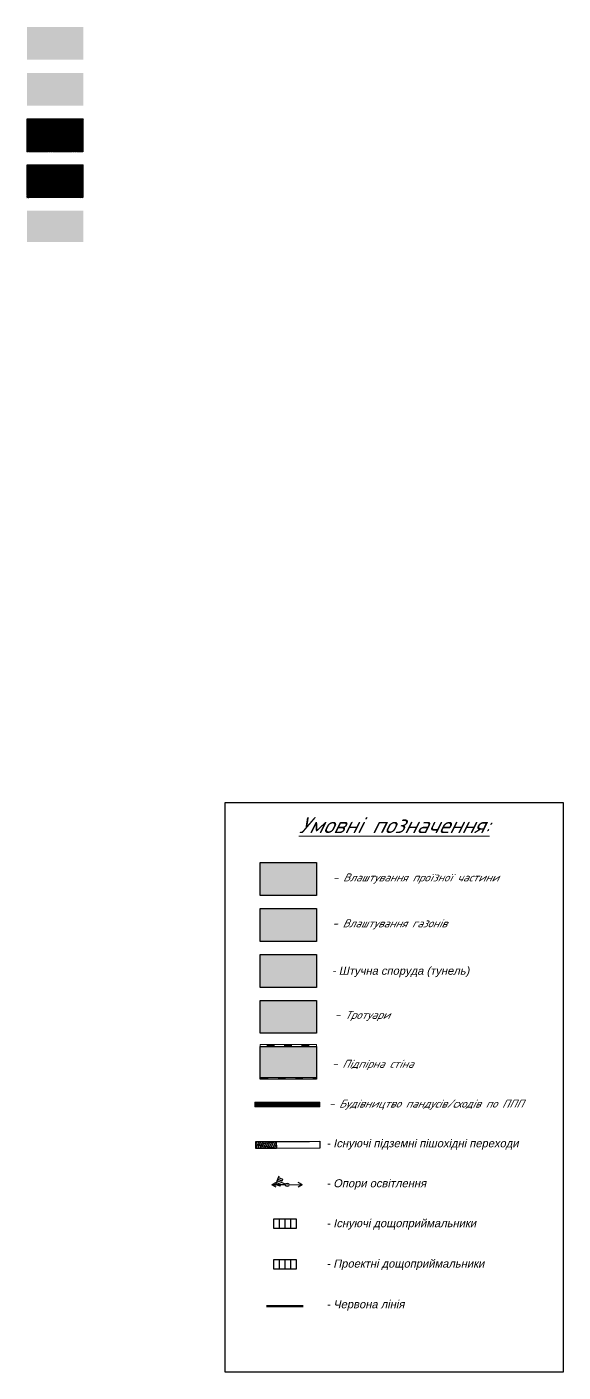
# Model space of a CAD drawing. Header units: metres. Extents: x 34785 to 38791, y 49888 to 55971.
# Drawn here: x 37099 to 37401, y 49888 to 50644 of the extents above; entities that cross this region are included whole.
import ezdxf

# ---------------------------------------------------------------- set-up
doc = ezdxf.new("R2010")
doc.units = ezdxf.units.M
doc.set_wipeout_variables(frame=1)
for name, color, linetype in [('____подпорна стена', 7, 'Continuous'), ('____пр.часть', 7, 'Continuous'), ('____Троутары', 7, 'Continuous'), ('____штучна споруда', 7, 'Continuous'), ('___bort', 7, 'Continuous'), ('___сущ. переходы', 7, 'Continuous'), ('___тротуары', 7, 'Continuous'), ('_Опори освітлення', 7, 'Continuous')]:
    doc.layers.add(name, color=color, linetype=linetype)
doc.layers.add('штрих', color=7, linetype='Continuous', lineweight=0, true_color=0x000000)
doc.styles.get("Standard").update_dxf_attribs({"font": 'arial.ttf'})
pattern_1 = [(45, (1687.71803, -1324.03824), (-0.1122532015, 0.1122532015), []), (135, (1687.71803, -1324.03824), (-0.1122532015, -0.1122532015), [])]

# ---------------------------------------------------------------- blocks, each defined once
blk = doc.blocks.new('AnonymousCell331')
at = {"layer": 'штрих', "color": 5, "linetype": 'Continuous', "lineweight": 13}
for p, q in [((-18.33, 1.38), (-18.34, -1.38)), ((18.38, 1.38), (-18.33, 1.38)), ((8.17, -0.01), (-18.33, 1.38)), ((8.17, -0.01), (18.38, 1.38)), ((8.18, 1.38), (8.17, -1.4)), ((18.33, -1.41), (18.38, 1.38)), ((-18.34, -1.38), (8.17, -0.01)), ((-18.34, -1.38), (18.33, -1.41)), ((18.33, -1.41), (8.17, -0.01))]:
    blk.add_line(p, q, dxfattribs=at)
at = {"layer": 'штрих', "color": 5, "linetype": 'Continuous', "lineweight": 0}
for p, q in [((-17.14, -1.38), (-18.34, 0.01)), ((-16.36, -1.38), (-18.33, 0.9)), ((-15.58, -1.39), (-17.96, 1.38)), ((-14.8, -1.39), (-17.18, 1.38)), ((-14.02, -1.39), (-16.4, 1.38)), ((-13.23, -1.39), (-15.62, 1.38)), ((-12.45, -1.39), (-14.84, 1.38)), ((-11.67, -1.39), (-14.06, 1.38)), ((-10.89, -1.39), (-13.28, 1.38)), ((-10.11, -1.39), (-12.51, 1.38)), ((-9.33, -1.39), (-11.73, 1.38)), ((-8.55, -1.39), (-10.95, 1.38)), ((-7.77, -1.39), (-10.17, 1.38)), ((-6.99, -1.39), (-9.39, 1.38)), ((-6.21, -1.39), (-8.61, 1.38)), ((-5.43, -1.39), (-7.83, 1.38)), ((-4.65, -1.39), (-7.05, 1.38)), ((-3.87, -1.39), (-6.27, 1.38)), ((-3.09, -1.4), (-5.49, 1.38)), ((-2.31, -1.4), (-4.71, 1.38)), ((-1.53, -1.4), (-3.93, 1.38)), ((-0.75, -1.4), (-3.15, 1.38)), ((0.03, -1.4), (-2.37, 1.38)), ((0.81, -1.4), (-1.59, 1.38)), ((1.59, -1.4), (-0.81, 1.38)), ((2.37, -1.4), (-0.03, 1.38)), ((3.15, -1.4), (0.75, 1.38)), ((3.93, -1.4), (1.53, 1.38)), ((4.72, -1.4), (2.31, 1.38)), ((5.5, -1.4), (3.09, 1.38)), ((6.28, -1.4), (3.87, 1.38)), ((7.06, -1.4), (4.65, 1.38)), ((7.84, -1.4), (5.43, 1.38)), ((8.62, -1.4), (6.21, 1.38)), ((9.4, -1.41), (6.99, 1.38)), ((10.18, -1.41), (7.77, 1.38)), ((10.96, -1.41), (8.55, 1.38)), ((11.74, -1.41), (9.33, 1.38)), ((12.52, -1.41), (10.11, 1.38)), ((13.3, -1.41), (10.89, 1.38)), ((14.08, -1.41), (11.67, 1.38)), ((14.86, -1.41), (12.45, 1.38)), ((15.64, -1.41), (13.23, 1.38)), ((16.42, -1.41), (14.01, 1.38)), ((17.2, -1.41), (14.79, 1.38)), ((17.98, -1.41), (15.57, 1.38)), ((18.34, -0.92), (16.35, 1.38)), ((18.35, -0.03), (17.13, 1.38)), ((18.37, 0.85), (17.91, 1.38)), ((-17.92, -1.38), (-18.34, -0.89))]:
    blk.add_line(p, q, dxfattribs=at)
blk = doc.blocks.new('освещение')
at = {"color": 250, "linetype": 'Continuous', "lineweight": 30}
for q in [(-0.75, 1.49), (0.75, 1.49)]:
    blk.add_line((0, 1.49), q, dxfattribs=at)
for points in [[(-0.86, 1.31), (-0.77, 1.99)], [(-0.26, 1.54), (-0.77, 1.99)], [(0.32, -1.53), (0.86, -1.96)], [(0.91, -1.27), (0.86, -1.96)]]:
    blk.add_lwpolyline(points, dxfattribs=at)
blk.add_wipeout([(0.26, -0.06), (0.27, -0.03), (0.27, 0), (0.27, 0.02), (0.26, 0.05), (0.26, 0.08), (0.25, 0.11), (0.23, 0.13), (0.22, 0.15), (0.2, 0.18), (0.18, 0.2), (0.16, 0.21), (0.14, 0.23), (0.11, 0.24), (0.09, 0.25), (0.06, 0.26), (0.03, 0.27), (0, 0.27), (-0.02, 0.27), (-0.05, 0.26), (-0.08, 0.26), (-0.11, 0.25), (-0.13, 0.23), (-0.15, 0.22), (-0.18, 0.2), (-0.2, 0.18), (-0.21, 0.16), (-0.23, 0.14), (-0.24, 0.11), (-0.25, 0.09), (-0.26, 0.06), (-0.27, 0.03), (-0.27, 0), (-0.27, -0.02), (-0.26, -0.05), (-0.26, -0.08), (-0.25, -0.11), (-0.23, -0.13), (-0.22, -0.15), (-0.2, -0.18), (-0.18, -0.2), (-0.16, -0.21), (-0.14, -0.23), (-0.11, -0.24), (-0.09, -0.25), (-0.06, -0.26), (-0.03, -0.27), (0, -0.27), (0.02, -0.27), (0.05, -0.26), (0.08, -0.26), (0.11, -0.25), (0.13, -0.23), (0.15, -0.22), (0.18, -0.2), (0.2, -0.18), (0.21, -0.16), (0.23, -0.14), (0.24, -0.11), (0.25, -0.09)], dxfattribs=at)
for p, q in [((-0.1, 0.23), (-0.77, 1.99)), ((-0.53, 1.49), (-0.53, 0.9)), ((-0.25, 1.49), (-0.25, 0.9)), ((0, 0.25), (0, 1.49)), ((0.25, 1.49), (0.25, 0.88)), ((0.51, 1.49), (0.51, 0.89)), ((0.09, -0.24), (0.86, -1.96))]:
    blk.add_line(p, q, dxfattribs=at)
at = {"color": 250, "linetype": 'Continuous', "lineweight": 30, "const_width": 0.15}
blk.add_lwpolyline([(-0.03, 0, 1), (0.03, 0, 1)], format="xyb", close=True, dxfattribs=at)
at = {"color": 250, "linetype": 'Continuous', "lineweight": 30}
blk.add_circle((0, 0), 0.25, dxfattribs=at)
for centre, radius, start, end in [((-0.39, 1.03, 0.1), 0.19, 221.6416, 318.3584), ((0.38, 1.01, 0.1), 0.182, 224.3238, 319.5615)]:
    blk.add_arc(centre, radius, start, end, dxfattribs=at)

msp = doc.modelspace()

# ---------------------------------------------------------------- hatches: boundary and pattern name
at = {"layer": '____подпорна стена', "lineweight": 30, "true_color": 0xf8991e, "transparency": 33554585}
h = msp.add_hatch(color=30, dxfattribs=at)
h.dxf.hatch_style = 1
h.paths.add_polyline_path([(37130.565, 50540.952), (37098.841, 50540.952), (37098.841, 50523.422), (37130.565, 50523.422)])
h = msp.add_hatch(color=30, dxfattribs=at)
h.dxf.hatch_style = 1
h.paths.add_polyline_path([(37261.882, 50071.065), (37230.158, 50071.065), (37230.158, 50053.534), (37261.882, 50053.534)])
h = msp.add_hatch(color=30, dxfattribs=at)
h.dxf.hatch_style = 1
h.paths.add_polyline_path([(37261.882, 50071.065), (37230.158, 50071.065), (37230.158, 50053.534), (37261.882, 50053.534)])
at = {"layer": '____пр.часть', "lineweight": 30, "true_color": 0x939598, "transparency": 33554585}
h = msp.add_hatch(color=252, dxfattribs=at)
h.dxf.hatch_style = 1
h.paths.add_polyline_path([(37098.841, 50644.299), (37098.841, 50625.792), (37130.565, 50625.792), (37130.565, 50644.299)])
h = msp.add_hatch(color=252, dxfattribs=at)
h.dxf.hatch_style = 1
h.paths.add_polyline_path([(37230.158, 50174.412), (37230.158, 50155.905), (37261.882, 50155.905), (37261.882, 50174.412)])
at = {"layer": '____Троутары', "transparency": 33554559}
h = msp.add_hatch(dxfattribs=at)
h.set_pattern_fill('ANSI37', color=1, scale=0.05)
h.set_pattern_definition(pattern_1)
h.paths.add_polyline_path([(37130.565, 50548.282), (37130.565, 50566.789), (37098.841, 50566.789), (37098.841, 50548.282)])
at = {"layer": '____Троутары', "transparency": 33554585}
h = msp.add_hatch(color=1, dxfattribs=at)
h.dxf.hatch_style = 1
h.paths.add_polyline_path([(37230.158, 50078.394), (37261.882, 50078.394), (37261.882, 50096.902), (37230.158, 50096.902)])
h = msp.add_hatch(color=1, dxfattribs=at)
h.dxf.hatch_style = 1
h.paths.add_polyline_path([(37261.882, 50078.394), (37261.882, 50096.902), (37230.158, 50096.902), (37230.158, 50078.394)])
at = {"layer": '____штучна споруда', "lineweight": 30, "transparency": 33554687}
h = msp.add_hatch(dxfattribs=at)
h.set_pattern_fill('ANSI37', color=173, scale=0.05)
h.set_pattern_definition(pattern_1)
h.paths.add_polyline_path([(37098.841, 50592.626), (37098.841, 50574.119), (37130.565, 50574.119), (37130.565, 50592.626)])
at = {"layer": '____штучна споруда', "lineweight": 30, "true_color": 0x93278f, "transparency": 33554585}
h = msp.add_hatch(color=217, dxfattribs=at)
h.dxf.hatch_style = 1
h.paths.add_polyline_path([(37230.158, 50122.738), (37230.158, 50104.231), (37261.882, 50104.231), (37261.882, 50122.738)])
at = {"layer": '___bort', "transparency": 33554585}
h = msp.add_hatch(color=102, dxfattribs=at)
h.dxf.hatch_style = 1
h.paths.add_polyline_path([(37130.565, 50599.955), (37130.565, 50618.463), (37098.841, 50618.463), (37098.841, 50599.955)])
h = msp.add_hatch(color=102, dxfattribs=at)
h.dxf.hatch_style = 1
h.paths.add_polyline_path([(37261.882, 50130.068), (37261.882, 50148.575), (37230.158, 50148.575), (37230.158, 50130.068)])
h = msp.add_hatch(color=102, dxfattribs=at)
h.dxf.hatch_style = 1
h.paths.add_polyline_path([(37261.882, 50130.068), (37261.882, 50148.575), (37230.158, 50148.575), (37230.158, 50130.068)])
at = {"layer": '___сущ. переходы'}
h = msp.add_hatch(dxfattribs=at)
h.set_pattern_fill('ANSI31', color=33, scale=0.3, angle=200.467196)
h.set_pattern_definition([(245.4671964, (97998.4075, 35289.58445), (0.866511821, -0.395491483), [])])
h.paths.add_polyline_path([(37227.696, 50013.687), (37227.678, 50017.533), (37239.155, 50017.491), (37239.271, 50013.635)])
at = {"layer": 'штрих', "linetype": 'Continuous', "true_color": 0x000000}
for points in [[(37234.064, 50072.041), (37237.971, 50072.041), (37237.971, 50071.065), (37234.064, 50071.065)], [(37243.83, 50072.041), (37247.736, 50072.041), (37247.736, 50071.065), (37243.83, 50071.065)], [(37253.596, 50072.041), (37257.502, 50072.041), (37257.502, 50071.065), (37253.596, 50071.065)], [(37234.517, 50052.558), (37230.611, 50052.558), (37230.611, 50053.534), (37234.517, 50053.534)], [(37244.282, 50052.558), (37240.376, 50052.558), (37240.376, 50053.534), (37244.282, 50053.534)], [(37254.048, 50052.558), (37250.142, 50052.558), (37250.142, 50053.534), (37254.048, 50053.534)], [(37261.882, 50052.558), (37261.882, 50053.534), (37259.907, 50053.534), (37259.907, 50052.558)]]:
    msp.add_hatch(color=18, dxfattribs=at).paths.add_polyline_path(points)

# ---------------------------------------------------------------- linework, layer by layer
at = {"layer": '____Троутары', "color": 7}
for points in [[(37210.478, 50208.279), (37400.633, 50208.279), (37400.633, 49887.906), (37210.478, 49887.906)], [(37230.158, 50174.412), (37261.882, 50174.412), (37261.882, 50155.905), (37230.158, 50155.905)], [(37230.158, 50148.575), (37261.882, 50148.575), (37261.882, 50130.068), (37230.158, 50130.068)], [(37230.158, 50122.738), (37261.882, 50122.738), (37261.882, 50104.231), (37230.158, 50104.231)], [(37230.158, 50096.902), (37261.882, 50096.902), (37261.882, 50078.394), (37230.158, 50078.394)], [(37230.158, 50071.065), (37261.882, 50071.065), (37261.882, 50052.558), (37230.158, 50052.558)]]:
    msp.add_lwpolyline(points, close=True, dxfattribs=at)
at = {"layer": '___сущ. переходы', "color": 33, "lineweight": 30, "flags": 128}
msp.add_lwpolyline([(37227.696, 50013.687), (37227.678, 50017.533), (37239.155, 50017.491), (37239.271, 50013.635)], close=True, dxfattribs=at)
at = {"layer": '___сущ. переходы', "color": 33, "flags": 128}
msp.add_lwpolyline([(37239.271, 50013.635), (37227.687, 50015.61), (37239.155, 50017.491)], dxfattribs=at)
at = {"layer": '___тротуары', "color": 33, "lineweight": 30, "flags": 128}
for points in [[(37239.155, 50017.491), (37257.825, 50017.65), (37263.683, 50017.719)], [(37263.683, 50017.719), (37263.729, 50013.85), (37239.271, 50013.635)]]:
    msp.add_lwpolyline(points, dxfattribs=at)
at = {"layer": '___тротуары', "color": 250, "lineweight": 30}
msp.add_lwpolyline([(37237.753, 49974.121), (37250.408, 49974.121), (37250.408, 49968.646), (37237.753, 49968.646)], close=True, dxfattribs=at)
at = {"layer": '___тротуары', "color": 250, "lineweight": 30, "flags": 128}
for points in [[(37240.917, 49974.121), (37240.917, 49968.646)], [(37244.081, 49974.121), (37244.081, 49968.646)], [(37247.244, 49974.121), (37247.244, 49968.646)]]:
    msp.add_lwpolyline(points, dxfattribs=at)
at = {"layer": '___тротуары', "color": 5, "lineweight": 30}
msp.add_lwpolyline([(37237.753, 49951.312), (37250.408, 49951.312), (37250.408, 49945.837), (37237.753, 49945.837)], close=True, dxfattribs=at)
at = {"layer": '___тротуары', "color": 5, "lineweight": 30, "flags": 128}
for points in [[(37240.917, 49951.312), (37240.917, 49945.837)], [(37244.081, 49951.312), (37244.081, 49945.837)], [(37247.244, 49951.312), (37247.244, 49945.837)]]:
    msp.add_lwpolyline(points, dxfattribs=at)
at = {"layer": '___тротуары', "color": 246, "lineweight": 50, "true_color": 0x670f29, "flags": 128}
msp.add_lwpolyline([(37254.334, 49925.026), (37233.651, 49925.026)], dxfattribs=at)
at = {"layer": 'штрих', "color": 5, "lineweight": 0}
for p, q in [((37230.158, 50052.558), (37230.158, 50072.041)), ((37261.882, 50072.041), (37261.882, 50052.558))]:
    msp.add_line(p, q, dxfattribs=at)
at = {"layer": 'штрих', "color": 18, "linetype": 'Continuous', "lineweight": 0, "true_color": 0x000000}
for p, q in [((37230.158, 50072.041), (37261.882, 50072.041)), ((37230.158, 50071.065), (37261.882, 50071.065)), ((37261.882, 50053.534), (37230.158, 50053.534)), ((37261.882, 50052.558), (37230.158, 50052.558))]:
    msp.add_line(p, q, dxfattribs=at)
at = {"layer": 'штрих', "color": 18, "linetype": 'Continuous', "lineweight": 0, "true_color": 0x000000, "flags": 128}
for points in [[(37234.064, 50072.041), (37237.971, 50072.041), (37237.971, 50071.065), (37234.064, 50071.065), (37234.064, 50072.041)], [(37243.83, 50072.041), (37247.736, 50072.041), (37247.736, 50071.065), (37243.83, 50071.065), (37243.83, 50072.041)], [(37253.596, 50072.041), (37257.502, 50072.041), (37257.502, 50071.065), (37253.596, 50071.065), (37253.596, 50072.041)], [(37234.517, 50052.558), (37230.611, 50052.558), (37230.611, 50053.534), (37234.517, 50053.534), (37234.517, 50052.558)], [(37244.282, 50052.558), (37240.376, 50052.558), (37240.376, 50053.534), (37244.282, 50053.534), (37244.282, 50052.558)], [(37254.048, 50052.558), (37250.142, 50052.558), (37250.142, 50053.534), (37254.048, 50053.534), (37254.048, 50052.558)], [(37261.882, 50052.558), (37259.907, 50052.558), (37259.907, 50053.534), (37261.882, 50053.534)]]:
    msp.add_lwpolyline(points, dxfattribs=at)

# ---------------------------------------------------------------- block references
at = {"color": 5, "linetype": 'Continuous', "lineweight": 0}
msp.add_blockref('AnonymousCell331', (37245.424, 50038.393), dxfattribs=at)

# ---------------------------------------------------------------- texts
at = {"layer": 'штрих', "color": 18, "true_color": 0x000000, "attachment_point": 7, "line_spacing_factor": 0.8}
for s, insert, char_height in [('{\\fISOCPEUR|b0|i1|c204|p34;\\Q13;\\W1;\\LУмовні позначення:}', (37251.896, 50190.972), 9), ('{\\fISOCPEUR|b0|i1|c204|p34;\\Q13;\\W1;- Влаштування проїзної частини}', (37270.764, 50162.571), 4.5), ('{\\fISOCPEUR|b0|i1|c204|p34;\\Q13;\\W1;- Влаштування газонів}', (37270.483, 50136.782), 4.5), ('{\\Q13;- Штучна споруда (тунель)}', (37270.537, 50109.971), 4.5), ('{\\fISOCPEUR|b0|i1|c204|p34;\\Q13;\\W1;- Тротуари}', (37271.816, 50085.286), 4.5), ('{\\fISOCPEUR|b0|i1|c204|p34;\\Q13;- Підпірна стіна }', (37270.351, 50057.768), 4.5), ('{\\fISOCPEUR|b0|i1|c204|p34;\\Q13; - Будівництво пандусів/сходів по ППП}', (37265.669, 50035.397), 4.5), ('{\\Q13; - Існуючі підземні пішохідні переходи}', (37265.669, 50012.958), 4.5), ('{\\Q13; - Опори освітлення}', (37265.669, 49990.479), 4.5), ('{\\Q13; - Існуючі дощоприймальники}', (37265.669, 49968.014), 4.5), ('{\\Q13; - Проектні дощоприймальники}', (37265.669, 49945.322), 4.5), ('{\\Q13; - Червона лінія}', (37265.669, 49922.443), 4.5)]:
    msp.add_mtext(s, dxfattribs=dict(at, insert=insert, char_height=char_height))

# ---------------------------------------------------------------- next in the draw order: block references
at = {"layer": '_Опори освітлення', "xscale": 4, "yscale": 4, "zscale": 4, "rotation": 68.21527112978595}
msp.add_blockref('освещение', (37245.285, 49993.185), dxfattribs=at)

doc.saveas('drawing.dxf')
